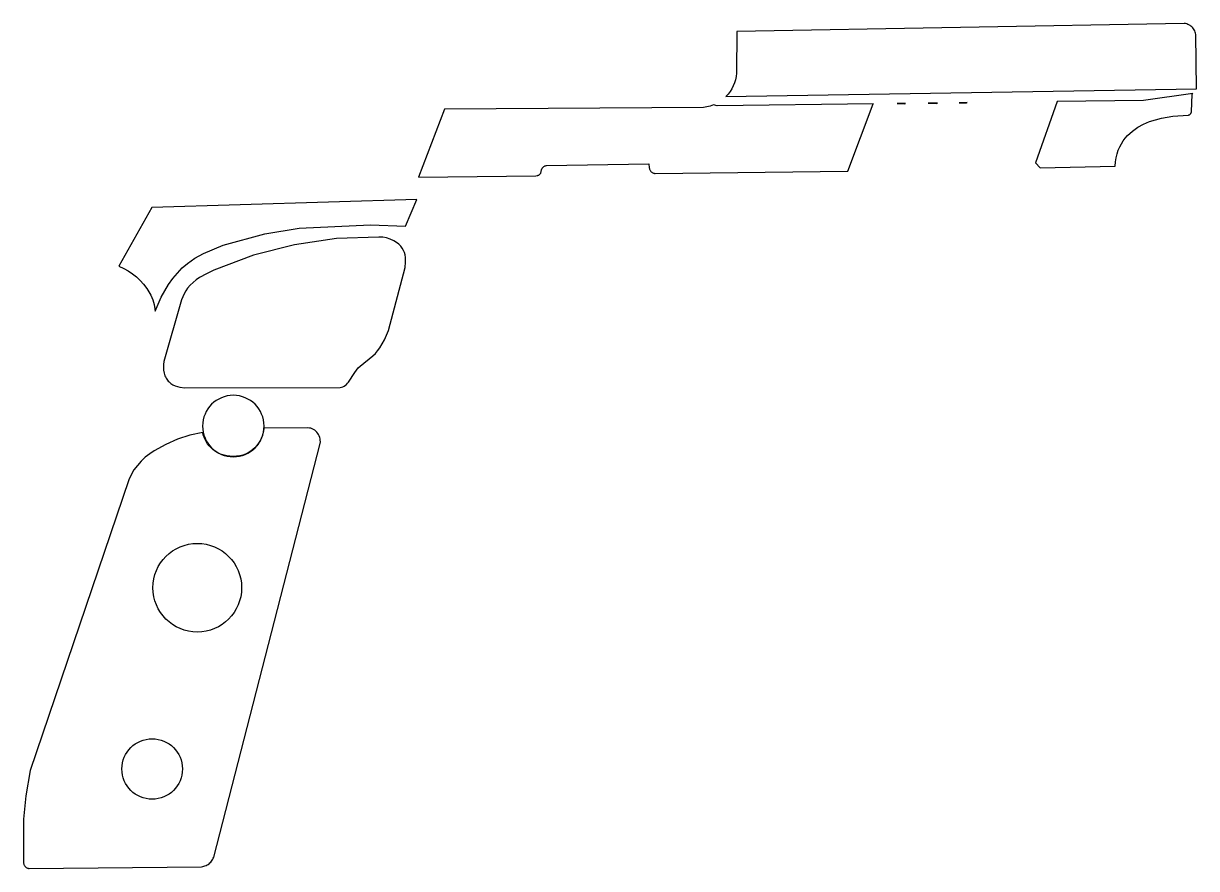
# Model space of a CAD drawing. Header units: metres. Extents: x 165 to 294, y -157 to -64.
import ezdxf

# ---------------------------------------------------------------- set-up
doc = ezdxf.new("R2010")
doc.units = ezdxf.units.M

msp = doc.modelspace()

# ---------------------------------------------------------------- linework, layer by layer
for points in [[(294.458136, -71.129906), (294.363394, -65.148714), (294.339772, -65.011046), (294.303196, -64.878458), (294.254174, -64.751712), (294.193468, -64.631316), (294.12184, -64.518032), (294.039798, -64.412622), (293.948358, -64.315594), (293.848028, -64.22771), (293.73957, -64.149732), (293.623746, -64.082168), (293.501318, -64.02578), (293.372794, -63.98133), (293.238936, -63.94958), (293.100506, -63.931038), (243.90223, -64.80048), (243.86286, -69.395848), (243.818664, -69.765164), (243.742464, -70.12305), (243.636038, -70.467982), (243.500656, -70.79869), (243.338096, -71.113904), (243.149882, -71.412354), (242.937538, -71.692516), (242.702588, -71.95312), (294.458136, -71.129652)], [(288.633916, -72.383396), (279.120854, -72.506332), (276.734016, -79.237332), (277.243286, -79.804768), (285.493714, -79.63027), (285.536132, -79.150718), (285.6103, -78.699106), (285.71444, -78.274672), (285.846774, -77.876654), (286.005524, -77.504036), (286.188658, -77.156056), (286.394398, -76.831698), (286.620966, -76.530454), (286.86633, -76.251308), (287.406588, -75.756008), (288.000186, -75.339194), (288.632646, -74.994262), (289.288728, -74.714354), (290.613846, -74.323194), (291.857176, -74.112374), (293.545768, -74.01179), (293.587678, -74.003154), (293.628064, -73.990454), (293.666418, -73.973944), (293.70274, -73.953878), (293.736776, -73.93051), (293.768018, -73.90384), (293.79672, -73.874376), (293.822374, -73.842118), (293.844726, -73.80732), (293.863776, -73.77049), (293.879016, -73.731628), (293.890446, -73.690988), (293.897812, -73.648824), (293.9796, -71.702676), (294.040814, -71.63943), (288.634678, -72.384158)], [(241.744754, -72.989694), (241.318288, -72.88403), (240.965736, -73.008236), (240.599468, -73.100184), (240.221262, -73.15835), (211.729574, -73.350882), (208.894426, -80.84058), (221.806262, -80.679036), (221.93504, -80.659224), (221.995238, -80.643984), (222.052388, -80.624934), (222.105982, -80.602074), (222.155766, -80.574896), (222.201232, -80.5434), (222.24238, -80.507332), (222.278702, -80.466438), (222.30969, -80.420718), (222.335344, -80.369918), (222.355156, -80.313784), (222.368872, -80.252062), (222.383096, -80.118204), (222.39605, -80.053942), (222.414846, -79.99222), (222.438976, -79.933038), (222.468186, -79.876904), (222.502476, -79.824072), (222.541084, -79.774796), (222.58401, -79.72933), (222.631, -79.687928), (222.681546, -79.650844), (222.735394, -79.618586), (222.79229, -79.591154), (222.85198, -79.569056), (222.913956, -79.552546), (222.978218, -79.541624), (234.230418, -79.357982), (234.262422, -79.812642), (234.277154, -79.882746), (234.298236, -79.950056), (234.325414, -80.014318), (234.358434, -80.075278), (234.396788, -80.132682), (234.439968, -80.186022), (234.487974, -80.235044), (234.540298, -80.279494), (234.596432, -80.318864), (234.656376, -80.353154), (234.719622, -80.381856), (234.785662, -80.404462), (234.854242, -80.420972), (234.925108, -80.430878), (256.105406, -80.15732), (258.90474, -72.770746), (258.916932, -72.767698), (241.745008, -72.989694)], [(261.544308, -72.733916), (262.355838, -72.766682), (262.45566, -72.721978), (261.544308, -72.733662)], [(264.929874, -72.689974), (264.948924, -72.701912), (265.808968, -72.73417), (265.957304, -72.676512), (264.929874, -72.68972)], [(268.362176, -72.64527), (268.402308, -72.6694), (269.165324, -72.6694), (269.235936, -72.634094), (268.361922, -72.645524)], [(179.547012, -84.165186), (175.94072, -90.627962), (176.454816, -90.858086), (176.947576, -91.129104), (177.415952, -91.439746), (177.857404, -91.78925), (178.269138, -92.176346), (178.64836, -92.599764), (178.992276, -93.058742), (179.431188, -93.804232), (179.64785, -94.306644), (179.802282, -94.80677), (179.899564, -95.30461), (179.928266, -95.552768), (180.586126, -94.017084), (181.397402, -92.611448), (181.859682, -91.966542), (182.3593, -91.36507), (182.896002, -90.810842), (183.46928, -90.307414), (184.28589, -89.73693), (185.236612, -89.215976), (187.412122, -88.318848), (191.96431, -87.07374), (195.759832, -86.447122), (203.616306, -86.06155), (207.468978, -86.21268), (208.686908, -83.28533), (179.546504, -84.16544)], [(206.172308, -87.818722), (205.780132, -87.639144), (205.368398, -87.512398), (204.943456, -87.435436), (204.51191, -87.40521), (199.855328, -87.574882), (195.244466, -88.247982), (190.732664, -89.41308), (186.373262, -91.059), (185.566558, -91.435428), (184.79008, -91.869514), (184.425082, -92.117164), (184.081928, -92.390214), (183.765444, -92.69222), (183.480456, -93.026738), (183.275224, -93.32341), (183.0959, -93.635322), (182.801006, -94.294198), (180.875432, -101.106224), (180.831236, -101.412802), (180.817774, -101.721666), (180.839618, -102.030276), (180.90388, -102.364794), (181.000654, -102.66045), (181.060344, -102.794562), (181.127146, -102.919784), (181.200806, -103.03637), (181.28107, -103.144828), (181.36743, -103.245412), (181.459632, -103.338122), (181.660038, -103.501952), (181.880002, -103.638858), (182.116476, -103.751126), (182.36692, -103.841042), (182.628794, -103.910892), (183.176164, -104.000046), (200.256394, -103.941372), (200.41616, -103.910384), (200.569576, -103.8606), (200.715372, -103.792528), (200.85177, -103.707438), (200.977246, -103.605838), (201.090276, -103.488744), (201.189082, -103.357172), (201.879454, -102.28453), (202.25131, -101.796342), (202.449938, -101.58603), (203.860654, -100.482146), (204.140816, -100.21951), (204.390752, -99.936046), (204.628496, -99.605338), (205.139544, -98.697034), (205.589378, -97.669858), (207.408526, -90.743532), (207.465168, -90.188796), (207.467454, -89.914984), (207.44815, -89.64549), (207.404716, -89.381584), (207.33385, -89.125044), (207.232758, -88.87714), (207.098646, -88.639396), (206.928466, -88.413336), (206.71917, -88.20023), (206.467964, -88.001602), (206.1718, -87.818976)], [(185.137298, -108.18622), (185.154824, -108.53166), (185.206132, -108.867194), (185.289444, -109.191044), (185.402982, -109.501432), (185.545222, -109.796834), (185.714386, -110.075472), (185.90895, -110.335568), (186.126882, -110.575598), (186.366912, -110.79353), (186.627008, -110.988094), (186.905646, -111.157258), (187.201048, -111.299498), (187.511436, -111.413036), (187.835286, -111.496348), (188.17082, -111.547656), (188.51626, -111.565182), (188.8617, -111.547656), (189.197234, -111.496348), (189.521084, -111.413036), (189.831472, -111.299498), (190.126874, -111.157258), (190.405512, -110.988094), (190.665608, -110.79353), (190.905638, -110.575598), (191.12357, -110.335568), (191.318134, -110.075472), (191.487298, -109.796834), (191.629538, -109.501432), (191.743076, -109.191044), (191.826388, -108.867194), (191.877696, -108.53166), (191.895222, -108.18622), (191.877696, -107.84078), (191.826388, -107.505246), (191.743076, -107.181396), (191.629538, -106.871008), (191.487298, -106.575606), (191.318134, -106.296968), (191.12357, -106.036872), (190.905638, -105.796842), (190.665608, -105.57891), (190.405512, -105.384346), (190.126874, -105.215182), (189.831472, -105.072942), (189.521084, -104.959404), (189.197234, -104.876092), (188.8617, -104.824784), (188.51626, -104.807258), (188.17082, -104.824784), (187.835286, -104.876092), (187.511436, -104.959404), (187.201048, -105.072942), (186.905646, -105.215182), (186.627008, -105.384346), (186.366912, -105.57891), (186.126882, -105.796842), (185.90895, -106.036872), (185.714386, -106.296968), (185.545222, -106.575606), (185.402982, -106.871008), (185.289444, -107.181396), (185.206132, -107.505246), (185.154824, -107.84078), (185.137298, -108.18622)], [(196.716142, -108.3945), (191.889634, -108.43387), (191.842898, -108.73359), (191.774064, -109.02823), (191.683132, -109.315758), (191.569848, -109.594142), (191.434466, -109.861604), (191.276732, -110.116112), (191.0969, -110.355634), (190.89497, -110.578392), (190.670688, -110.782354), (190.424054, -110.965488), (190.155322, -111.125762), (189.864238, -111.261398), (189.551056, -111.370364), (189.215522, -111.450628), (188.857636, -111.500158), (188.477652, -111.517176), (188.132974, -111.503206), (187.80633, -111.462566), (187.497974, -111.396526), (187.207906, -111.306864), (186.936126, -111.194596), (186.68238, -111.0615), (186.446922, -110.908846), (186.229498, -110.738158), (186.030362, -110.550706), (185.849514, -110.348268), (185.6867, -110.132114), (185.542174, -109.903514), (185.415682, -109.664246), (185.307224, -109.41558), (185.217054, -109.15904), (185.144918, -108.895896), (183.746394, -109.1946), (182.393336, -109.636306), (181.085744, -110.20933), (179.823618, -110.901734), (179.317904, -111.235998), (178.83251, -111.617506), (178.376326, -112.042702), (177.958242, -112.507522), (177.587148, -113.00841), (177.272188, -113.541556), (177.022252, -114.10315), (166.17696, -146.060922), (165.685724, -148.830284), (165.454076, -151.40178), (165.433248, -156.170884), (165.441884, -156.244798), (165.457632, -156.316172), (165.480492, -156.384498), (165.509956, -156.449776), (165.545516, -156.511244), (165.586918, -156.568648), (165.633654, -156.62148), (165.68547, -156.669232), (165.741858, -156.71165), (165.80231, -156.748226), (165.866572, -156.778706), (165.93439, -156.802582), (166.005256, -156.8196), (166.078916, -156.829252), (185.01614, -156.63418), (185.145934, -156.614876), (185.27268, -156.585412), (185.395616, -156.546296), (185.514488, -156.497782), (185.628534, -156.440124), (185.7375, -156.37383), (185.840878, -156.299408), (185.937906, -156.217112), (186.02833, -156.12745), (186.111642, -156.030676), (186.187334, -155.927044), (186.254898, -155.817316), (186.313826, -155.701492), (186.363864, -155.58008), (198.069708, -110.092744), (198.085964, -109.92358), (198.083424, -109.755686), (198.06285, -109.59084), (198.025004, -109.430312), (197.970902, -109.27588), (197.901306, -109.128814), (197.816978, -108.990892), (197.718934, -108.863384), (197.607936, -108.748068), (197.484746, -108.646214), (197.35038, -108.5596), (197.205346, -108.48975), (197.050914, -108.437934), (196.887592, -108.40593), (196.716396, -108.395008)], [(189.426342, -125.962156), (189.401196, -126.460504), (189.327282, -126.944374), (189.20714, -127.41148), (189.04331, -127.859282), (188.838078, -128.28524), (188.593984, -128.687068), (188.313314, -129.062226), (187.998862, -129.408428), (187.65266, -129.72288), (187.277502, -130.00355), (186.875674, -130.247644), (186.449716, -130.452876), (186.001914, -130.616706), (185.534808, -130.736848), (185.050938, -130.810762), (184.55259, -130.835908), (184.054242, -130.810762), (183.570372, -130.736848), (183.103266, -130.616706), (182.655464, -130.452876), (182.229506, -130.247644), (181.827678, -130.00355), (181.45252, -129.72288), (181.106318, -129.408428), (180.791866, -129.062226), (180.511196, -128.687068), (180.267102, -128.28524), (180.06187, -127.859282), (179.89804, -127.41148), (179.777898, -126.944374), (179.703984, -126.460504), (179.678838, -125.962156), (179.703984, -125.463808), (179.777898, -124.979938), (179.89804, -124.512832), (180.06187, -124.06503), (180.267102, -123.639072), (180.511196, -123.237244), (180.791866, -122.862086), (181.106318, -122.515884), (181.45252, -122.201432), (181.827678, -121.920762), (182.229506, -121.676668), (182.655464, -121.471436), (183.103266, -121.307606), (183.570372, -121.187464), (184.054242, -121.11355), (184.55259, -121.088404), (185.050938, -121.11355), (185.534808, -121.187464), (186.001914, -121.307606), (186.449716, -121.471436), (186.875674, -121.676668), (187.277502, -121.920762), (187.65266, -122.201432), (187.998862, -122.515884), (188.313314, -122.862086), (188.593984, -123.237244), (188.838078, -123.639072), (189.04331, -124.06503), (189.20714, -124.512832), (189.327282, -124.979938), (189.401196, -125.463808), (189.426342, -125.962156)], [(182.916322, -145.887694), (182.89905, -146.2278), (182.848504, -146.558254), (182.766462, -146.877278), (182.654448, -147.183094), (182.51424, -147.473924), (182.347616, -147.748244), (182.1561, -148.00453), (181.941216, -148.24075), (181.704996, -148.455634), (181.44871, -148.64715), (181.17439, -148.813774), (180.88356, -148.953982), (180.577744, -149.065996), (180.258974, -149.148038), (179.92852, -149.19833), (179.58816, -149.215602), (179.248054, -149.19833), (178.9176, -149.148038), (178.598576, -149.065996), (178.29276, -148.953982), (178.00193, -148.813774), (177.72761, -148.64715), (177.471324, -148.455634), (177.235104, -148.24075), (177.02022, -148.00453), (176.828704, -147.748244), (176.66208, -147.473924), (176.521872, -147.183094), (176.410112, -146.877278), (176.32807, -146.558254), (176.277778, -146.2278), (176.260506, -145.887694), (176.277778, -145.547588), (176.32807, -145.217134), (176.410112, -144.898364), (176.521872, -144.592548), (176.66208, -144.301718), (176.828704, -144.027398), (177.02022, -143.771112), (177.235104, -143.534892), (177.471324, -143.320008), (177.72761, -143.128492), (178.00193, -142.961868), (178.29276, -142.82166), (178.598576, -142.709646), (178.9176, -142.627604), (179.248054, -142.577058), (179.58816, -142.559786), (179.92852, -142.577058), (180.258974, -142.627604), (180.577744, -142.709646), (180.88356, -142.82166), (181.17439, -142.961868), (181.44871, -143.128492), (181.704996, -143.320008), (181.941216, -143.534892), (182.1561, -143.771112), (182.347616, -144.027398), (182.51424, -144.301718), (182.654448, -144.592548), (182.766462, -144.898364), (182.848504, -145.217134), (182.89905, -145.547588), (182.916322, -145.887694)]]:
    msp.add_lwpolyline(points)

doc.saveas('drawing.dxf')
